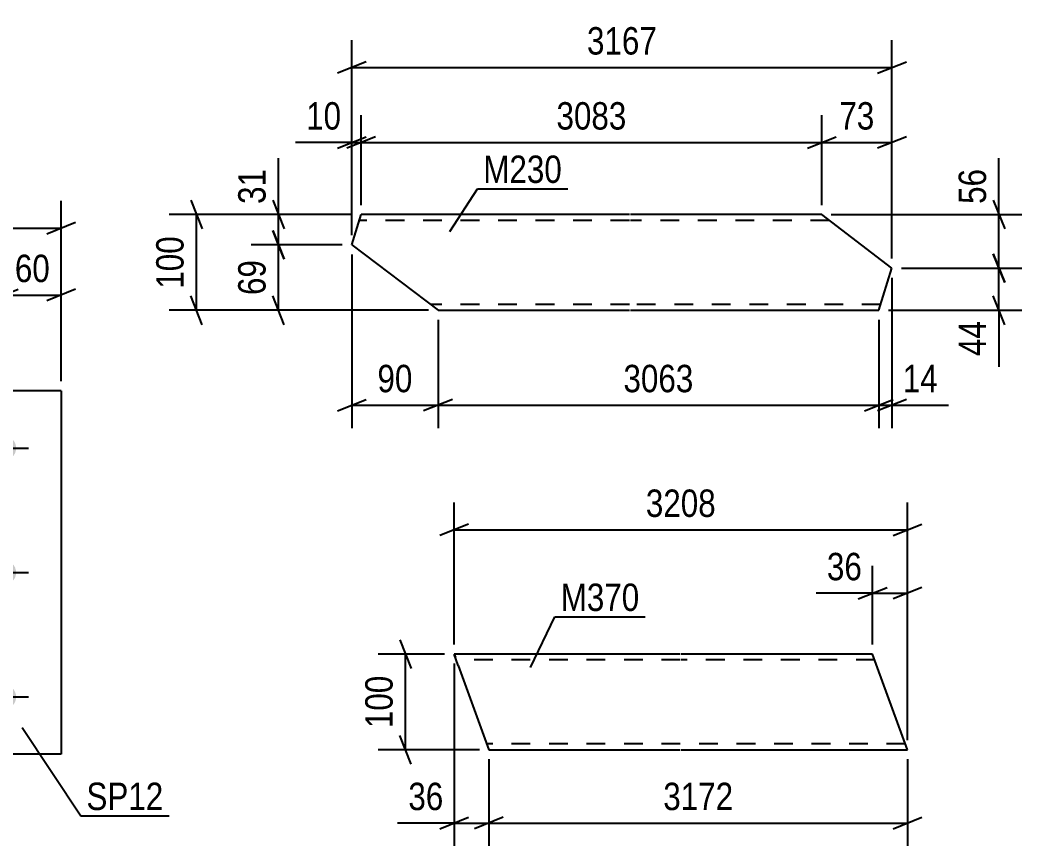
# Model space of a CAD drawing. Header units: millimetres. Extents: x 0 to 420, y 0 to 297.
# Drawn here: x 213.5 to 318.2, y 144.1 to 230.4 of the extents above; entities that cross this region are included whole.
import ezdxf

# ---------------------------------------------------------------- set-up
doc = ezdxf.new("R2010")
doc.units = ezdxf.units.MM
doc.linetypes.add('DXK_LINE_DOT2', pattern=[3.9198, 1.9599, -1.9599])
doc.styles.add('Arial Narrow', font='ARIALN.TTF', dxfattribs={"height": 0.2})

# ---------------------------------------------------------------- blocks, each defined once
blk = doc.blocks.new('Part-283123132-1381 - 1365')
at = {"color": 2, "linetype": 'Continuous'}
for p, q in [((259.31, 162.96), (258.87, 164.16)), ((282.51, 164.16), (258.87, 164.16)), ((302.61, 164.16), (282.61, 164.16)), ((306.25, 154.16), (302.61, 164.16)), ((259.31, 162.96), (262.51, 154.16)), ((262.51, 154.16), (282.51, 154.16)), ((282.61, 154.16), (306.25, 154.16))]:
    blk.add_line(p, q, dxfattribs=at)
at = {"color": 7, "linetype": 'DXK_LINE_DOT2'}
for p, q in [((258.87, 164.16), (258.9, 164.07)), ((258.9, 164.07), (259, 163.81)), ((282.51, 163.56), (259.09, 163.56)), ((302.83, 163.56), (282.61, 163.56)), ((282.51, 154.76), (262.29, 154.76)), ((306.03, 154.76), (282.61, 154.76))]:
    blk.add_line(p, q, dxfattribs=at)
blk = doc.blocks.new('Part-283123132-1732 - 1716')
at = {"color": 2, "linetype": 'Continuous'}
for p, q in [((248.19, 206.93), (249.17, 210.08)), ((277.19, 210.08), (249.17, 210.08)), ((297.29, 210.08), (277.29, 210.08)), ((304.63, 204.48), (297.29, 210.08)), ((248.19, 206.93), (257.19, 200.08)), ((303.26, 200.08), (304.63, 204.48)), ((257.19, 200.08), (277.19, 200.08)), ((277.29, 200.08), (303.26, 200.08))]:
    blk.add_line(p, q, dxfattribs=at)
at = {"color": 7, "linetype": 'DXK_LINE_DOT2'}
for p, q in [((277.19, 209.48), (248.99, 209.48)), ((298.07, 209.48), (277.29, 209.48)), ((277.19, 200.68), (256.4, 200.68)), ((303.45, 200.68), (277.29, 200.68))]:
    blk.add_line(p, q, dxfattribs=at)
blk = doc.blocks.new('Part-283123132-3548 - 3532')
at = {"color": 2, "linetype": 'Continuous'}
for p, q in [((179.8, 153.68), (179.8, 191.68)), ((217.8, 191.68), (179.8, 191.68)), ((217.8, 191.68), (217.8, 153.68)), ((217.8, 153.68), (179.8, 153.68))]:
    blk.add_line(p, q, dxfattribs=at)
blk = doc.blocks.new('Bolt-283123132-3581 - 3532')
at = {"linetype": 'Continuous'}
for points in [[(185.8, 186.98, -1), (185.8, 184.38, -1)], [(198.8, 186.98, -1), (198.8, 184.38, -1)], [(211.8, 186.98, -1), (211.8, 184.38, -1)], [(185.8, 173.98, -1), (185.8, 171.38, -1)], [(211.8, 173.98, -1), (211.8, 171.38, -1)], [(185.8, 160.98, -1), (185.8, 158.38, -1)], [(198.8, 160.98, -1), (198.8, 158.38, -1)], [(211.8, 160.98, -1), (211.8, 158.38, -1)]]:
    blk.add_hatch(color=1, dxfattribs=at).paths.add_polyline_path(points)
at = {"color": 1, "linetype": 'Continuous'}
for p, q in [((185.8, 188.28), (185.8, 183.08)), ((198.8, 188.28), (198.8, 183.08)), ((211.8, 188.28), (211.8, 183.08)), ((183.2, 185.68), (188.4, 185.68)), ((196.2, 185.68), (201.4, 185.68)), ((209.2, 185.68), (214.4, 185.68)), ((185.8, 175.28), (185.8, 170.08)), ((211.8, 175.28), (211.8, 170.08)), ((183.2, 172.68), (188.4, 172.68)), ((209.2, 172.68), (214.4, 172.68)), ((185.8, 162.28), (185.8, 157.08)), ((198.8, 162.28), (198.8, 157.08)), ((211.8, 162.28), (211.8, 157.08)), ((183.2, 159.68), (188.4, 159.68)), ((196.2, 159.68), (201.4, 159.68)), ((209.2, 159.68), (214.4, 159.68))]:
    blk.add_line(p, q, dxfattribs=at)
blk = doc.blocks.new('StraightDimension-283123132-1465 - 1365')
at = {"color": 7, "linetype": 'Continuous'}
for p, q in [((253.2, 165.66), (254.4, 162.66)), ((257.87, 164.16), (250.95, 164.16)), ((253.8, 154.16), (253.8, 164.16)), ((254.4, 152.66), (253.2, 155.66)), ((261.51, 154.16), (250.95, 154.16))]:
    blk.add_line(p, q, dxfattribs=at)
at = {"color": 0}
blk.add_wipeout([(253.05, 162.51), (248.85, 162.51), (248.85, 155.82), (253.05, 155.82)], dxfattribs=at)
at = {"color": 3, "style": 'Arial Narrow'}
blk.add_text('100', height=2.863, rotation=90.0002, dxfattribs=at).set_placement((252.45, 156.42))
blk = doc.blocks.new('StraightDimension-283123132-1384 - 1365')
at = {"color": 7, "linetype": 'Continuous'}
for p, q in [((258.87, 165.16), (258.87, 179.99)), ((306.25, 155.16), (306.25, 179.99)), ((260.37, 177.74), (257.37, 176.54)), ((258.87, 177.14), (306.25, 177.14)), ((304.75, 176.54), (307.75, 177.74))]:
    blk.add_line(p, q, dxfattribs=at)
at = {"color": 0}
blk.add_wipeout([(286.82, 177.89), (286.82, 182.09), (278.31, 182.09), (278.31, 177.89)], dxfattribs=at)
at = {"color": 3, "style": 'Arial Narrow'}
blk.add_text('3208', height=2.863, dxfattribs=at).set_placement((278.91, 178.49))
blk = doc.blocks.new('StraightDimension-283123132-1395 - 1365')
at = {"color": 7, "linetype": 'Continuous'}
for p, q in [((302.61, 165.16), (302.61, 173.37)), ((306.25, 155.16), (306.25, 173.37)), ((301.11, 169.92), (304.11, 171.12)), ((307.75, 171.12), (304.75, 169.92)), ((302.61, 170.52), (296.71, 170.52)), ((302.61, 170.52), (296.71, 170.52)), ((302.61, 170.52), (306.25, 170.52))]:
    blk.add_line(p, q, dxfattribs=at)
at = {"color": 0}
blk.add_wipeout([(302.09, 171.27), (302.09, 175.47), (297.23, 175.47), (297.23, 171.27)], dxfattribs=at)
at = {"color": 3, "style": 'Arial Narrow'}
blk.add_text('36', height=2.863, dxfattribs=at).set_placement((297.83, 171.87))
blk = doc.blocks.new('StraightDimension-283123132-1430 - 1365')
at = {"color": 7, "linetype": 'Continuous'}
for p, q in [((258.87, 163.16), (258.87, 144.1)), ((262.51, 153.16), (262.51, 144.1)), ((257.37, 145.9), (260.37, 147.1)), ((264.01, 147.1), (261.01, 145.9)), ((258.87, 146.5), (252.97, 146.5)), ((258.87, 146.5), (252.97, 146.5)), ((258.87, 146.5), (262.51, 146.5))]:
    blk.add_line(p, q, dxfattribs=at)
at = {"color": 0}
blk.add_wipeout([(258.35, 147.25), (258.35, 151.45), (253.49, 151.45), (253.49, 147.25)], dxfattribs=at)
at = {"color": 3, "style": 'Arial Narrow'}
blk.add_text('36', height=2.863, dxfattribs=at).set_placement((254.09, 147.85))
blk = doc.blocks.new('StraightDimension-283123132-1447 - 1365')
at = {"color": 7, "linetype": 'Continuous'}
for p, q in [((262.51, 153.16), (262.51, 144.1)), ((306.25, 153.16), (306.25, 144.1)), ((264.01, 147.1), (261.01, 145.9)), ((304.75, 145.9), (307.75, 147.1)), ((262.51, 146.5), (306.25, 146.5))]:
    blk.add_line(p, q, dxfattribs=at)
at = {"color": 0}
blk.add_wipeout([(288.64, 147.25), (288.64, 151.45), (280.13, 151.45), (280.13, 147.25)], dxfattribs=at)
at = {"color": 3, "style": 'Arial Narrow'}
blk.add_text('3172', height=2.863, dxfattribs=at).set_placement((280.73, 147.85))
blk = doc.blocks.new('StraightDimension-283123132-1823 - 1716')
at = {"color": 7, "linetype": 'Continuous'}
for p, q in [((257.19, 199.08), (257.19, 187.77)), ((303.26, 199.08), (303.26, 187.77)), ((258.69, 190.77), (255.69, 189.57)), ((301.76, 189.57), (304.76, 190.77)), ((257.19, 190.17), (303.26, 190.17))]:
    blk.add_line(p, q, dxfattribs=at)
at = {"color": 0}
blk.add_wipeout([(284.48, 190.92), (284.48, 195.12), (275.97, 195.12), (275.97, 190.92)], dxfattribs=at)
at = {"color": 3, "style": 'Arial Narrow'}
blk.add_text('3063', height=2.863, dxfattribs=at).set_placement((276.57, 191.52))
blk = doc.blocks.new('StraightDimension-283123132-1735 - 1716')
at = {"color": 7, "linetype": 'Continuous'}
for p, q in [((248.19, 207.93), (248.19, 228.31)), ((304.63, 205.48), (304.63, 228.31)), ((249.69, 226.06), (246.69, 224.86)), ((248.19, 225.46), (304.63, 225.46)), ((303.13, 224.86), (306.13, 226.06))]:
    blk.add_line(p, q, dxfattribs=at)
at = {"color": 0}
blk.add_wipeout([(280.67, 226.21), (280.67, 230.41), (272.16, 230.41), (272.16, 226.21)], dxfattribs=at)
at = {"color": 3, "style": 'Arial Narrow'}
blk.add_text('3167', height=2.863, dxfattribs=at).set_placement((272.76, 226.81))
blk = doc.blocks.new('StraightDimension-283123132-1770 - 1716')
at = {"color": 7, "linetype": 'Continuous'}
for p, q in [((248.19, 207.93), (248.19, 220.47)), ((249.17, 211.08), (249.17, 220.47)), ((246.69, 217.02), (249.69, 218.22)), ((250.67, 218.22), (247.67, 217.02)), ((248.19, 217.62), (242.29, 217.62)), ((248.19, 217.62), (242.29, 217.62)), ((248.19, 217.62), (249.17, 217.62))]:
    blk.add_line(p, q, dxfattribs=at)
at = {"color": 0}
blk.add_wipeout([(247.67, 218.37), (247.67, 222.57), (242.81, 222.57), (242.81, 218.37)], dxfattribs=at)
at = {"color": 3, "style": 'Arial Narrow'}
blk.add_text('10', height=2.863, dxfattribs=at).set_placement((243.41, 218.97))
blk = doc.blocks.new('StraightDimension-283123132-1746 - 1716')
at = {"color": 7, "linetype": 'Continuous'}
for p, q in [((249.17, 211.08), (249.17, 220.47)), ((297.29, 211.08), (297.29, 220.47)), ((250.67, 218.22), (247.67, 217.02)), ((295.79, 217.02), (298.79, 218.22)), ((249.17, 217.62), (297.29, 217.62))]:
    blk.add_line(p, q, dxfattribs=at)
at = {"color": 0}
blk.add_wipeout([(277.49, 218.37), (277.49, 222.57), (268.97, 222.57), (268.97, 218.37)], dxfattribs=at)
at = {"color": 3, "style": 'Arial Narrow'}
blk.add_text('3083', height=2.863, dxfattribs=at).set_placement((269.57, 218.97))
blk = doc.blocks.new('StraightDimension-283123132-1787 - 1716')
at = {"color": 7, "linetype": 'Continuous'}
for p, q in [((297.29, 211.08), (297.29, 220.47)), ((304.63, 205.48), (304.63, 220.47)), ((295.79, 217.02), (298.79, 218.22)), ((306.13, 218.22), (303.13, 217.02)), ((297.29, 217.62), (304.63, 217.62))]:
    blk.add_line(p, q, dxfattribs=at)
at = {"color": 0}
blk.add_wipeout([(303.39, 218.37), (303.39, 222.57), (298.53, 222.57), (298.53, 218.37)], dxfattribs=at)
at = {"color": 3, "style": 'Arial Narrow'}
blk.add_text('73', height=2.863, dxfattribs=at).set_placement((299.13, 218.97))
blk = doc.blocks.new('StraightDimension-283123132-1805 - 1716')
at = {"color": 7, "linetype": 'Continuous'}
for p, q in [((248.19, 205.93), (248.19, 187.77)), ((257.19, 199.08), (257.19, 187.77)), ((246.69, 189.57), (249.69, 190.77)), ((258.69, 190.77), (255.69, 189.57)), ((248.19, 190.17), (257.19, 190.17))]:
    blk.add_line(p, q, dxfattribs=at)
at = {"color": 0}
blk.add_wipeout([(255.12, 190.92), (255.12, 195.12), (250.26, 195.12), (250.26, 190.92)], dxfattribs=at)
at = {"color": 3, "style": 'Arial Narrow'}
blk.add_text('90', height=2.863, dxfattribs=at).set_placement((250.86, 191.52))
blk = doc.blocks.new('StraightDimension-283123132-1847 - 1716')
at = {"color": 7, "linetype": 'Continuous'}
for p, q in [((304.63, 203.48), (304.63, 187.77)), ((303.26, 199.08), (303.26, 187.77)), ((301.76, 189.57), (304.76, 190.77)), ((306.13, 190.77), (303.13, 189.57)), ((303.26, 190.17), (304.63, 190.17)), ((304.63, 190.17), (310.54, 190.17)), ((304.63, 190.17), (310.54, 190.17))]:
    blk.add_line(p, q, dxfattribs=at)
at = {"color": 0}
blk.add_wipeout([(310.01, 190.92), (310.01, 195.12), (305.16, 195.12), (305.16, 190.92)], dxfattribs=at)
at = {"color": 3, "style": 'Arial Narrow'}
blk.add_text('14', height=2.863, dxfattribs=at).set_placement((305.76, 191.52))
blk = doc.blocks.new('StraightDimension-283123132-1865 - 1716')
at = {"color": 7, "linetype": 'Continuous'}
for p, q in [((239.92, 208.43), (241.12, 205.43)), ((247.19, 206.93), (237.67, 206.93)), ((240.52, 200.08), (240.52, 206.93)), ((241.12, 198.58), (239.92, 201.58)), ((256.19, 200.08), (237.67, 200.08))]:
    blk.add_line(p, q, dxfattribs=at)
at = {"color": 0}
blk.add_wipeout([(239.77, 205.93), (235.57, 205.93), (235.57, 201.08), (239.77, 201.08)], dxfattribs=at)
at = {"color": 3, "style": 'Arial Narrow'}
blk.add_text('69', height=2.863, rotation=90.0002, dxfattribs=at).set_placement((239.17, 201.68))
blk = doc.blocks.new('StraightDimension-283123132-1889 - 1716')
at = {"color": 7, "linetype": 'Continuous'}
for p, q in [((240.52, 210.08), (240.52, 215.99)), ((240.52, 210.08), (240.52, 215.99)), ((239.92, 211.58), (241.12, 208.58)), ((248.17, 210.08), (237.67, 210.08)), ((240.52, 206.93), (240.52, 210.08)), ((241.12, 205.43), (239.92, 208.43)), ((247.19, 206.93), (237.67, 206.93))]:
    blk.add_line(p, q, dxfattribs=at)
at = {"color": 0}
blk.add_wipeout([(239.77, 215.46), (235.57, 215.46), (235.57, 210.6), (239.77, 210.6)], dxfattribs=at)
at = {"color": 3, "style": 'Arial Narrow'}
blk.add_text('31', height=2.863, rotation=90.0002, dxfattribs=at).set_placement((239.17, 211.2))
blk = doc.blocks.new('StraightDimension-283123132-1914 - 1716')
at = {"color": 7, "linetype": 'Continuous'}
for p, q in [((315.21, 205.98), (316.41, 202.98)), ((305.63, 204.48), (318.21, 204.48)), ((315.81, 200.08), (315.81, 204.48)), ((316.41, 198.58), (315.21, 201.58)), ((304.26, 200.08), (318.21, 200.08)), ((315.81, 200.08), (315.81, 194.17)), ((315.81, 200.08), (315.81, 194.17))]:
    blk.add_line(p, q, dxfattribs=at)
at = {"color": 0}
blk.add_wipeout([(315.06, 199.55), (310.86, 199.55), (310.86, 194.7), (315.06, 194.7)], dxfattribs=at)
at = {"color": 3, "style": 'Arial Narrow'}
blk.add_text('44', height=2.863, rotation=90.0002, dxfattribs=at).set_placement((314.46, 195.3))
blk = doc.blocks.new('StraightDimension-283123132-1938 - 1716')
at = {"color": 7, "linetype": 'Continuous'}
for p, q in [((315.81, 210.08), (315.81, 215.99)), ((315.81, 210.08), (315.81, 215.99)), ((315.21, 211.58), (316.41, 208.58)), ((298.29, 210.08), (318.21, 210.08)), ((315.81, 204.48), (315.81, 210.08)), ((316.41, 202.98), (315.21, 205.98)), ((305.63, 204.48), (318.21, 204.48))]:
    blk.add_line(p, q, dxfattribs=at)
at = {"color": 0}
blk.add_wipeout([(315.06, 215.46), (310.86, 215.46), (310.86, 210.6), (315.06, 210.6)], dxfattribs=at)
at = {"color": 3, "style": 'Arial Narrow'}
blk.add_text('56', height=2.863, rotation=90.0002, dxfattribs=at).set_placement((314.46, 211.2))
blk = doc.blocks.new('StraightDimension-283123132-1963 - 1716')
at = {"color": 7, "linetype": 'Continuous'}
for p, q in [((231.35, 211.58), (232.55, 208.58)), ((248.17, 210.08), (229.1, 210.08)), ((231.95, 200.08), (231.95, 210.08)), ((232.55, 198.58), (231.35, 201.58)), ((256.19, 200.08), (229.1, 200.08))]:
    blk.add_line(p, q, dxfattribs=at)
at = {"color": 0}
blk.add_wipeout([(231.2, 208.42), (227, 208.42), (227, 201.74), (231.2, 201.74)], dxfattribs=at)
at = {"color": 3, "style": 'Arial Narrow'}
blk.add_text('100', height=2.863, rotation=90.0002, dxfattribs=at).set_placement((230.6, 202.34))
blk = doc.blocks.new('StraightDimension-283123132-3583 - 3532')
at = {"color": 7, "linetype": 'Continuous'}
for p, q in [((179.8, 192.68), (179.8, 211.53)), ((217.8, 192.68), (217.8, 211.53)), ((181.3, 209.28), (178.3, 208.08)), ((179.8, 208.68), (217.8, 208.68)), ((216.3, 208.08), (219.3, 209.28))]:
    blk.add_line(p, q, dxfattribs=at)
at = {"color": 0}
blk.add_wipeout([(202.14, 209.43), (202.14, 213.63), (195.46, 213.63), (195.46, 209.43)], dxfattribs=at)
at = {"color": 3, "style": 'Arial Narrow'}
blk.add_text('380', height=2.863, dxfattribs=at).set_placement((196.06, 210.03))
blk = doc.blocks.new('StraightDimension-283123132-3598 - 3532')
at = {"color": 7, "linetype": 'Continuous'}
for p, q in [((211.8, 186.68), (211.8, 204.53)), ((217.8, 192.68), (217.8, 204.53)), ((210.3, 201.08), (213.3, 202.28)), ((219.3, 202.28), (216.3, 201.08)), ((211.8, 201.68), (217.8, 201.68))]:
    blk.add_line(p, q, dxfattribs=at)
at = {"color": 0}
blk.add_wipeout([(217.23, 202.43), (217.23, 206.63), (212.37, 206.63), (212.37, 202.43)], dxfattribs=at)
at = {"color": 3, "style": 'Arial Narrow'}
blk.add_text('60', height=2.863, dxfattribs=at).set_placement((212.97, 203.03))
blk = doc.blocks.new('Mark-283123132-1377 - 1365')
at = {"color": 30, "linetype": 'Continuous'}
for p, q in [((266.87, 162.75), (269.41, 168.06)), ((269.41, 168.06), (278.83, 168.06))]:
    blk.add_line(p, q, dxfattribs=at)
at = {"color": 0}
blk.add_wipeout([(278.23, 168.66), (278.23, 171.66), (270.01, 171.66), (270.01, 168.66)], dxfattribs=at)
blk.add_wipeout([(278.23, 168.66), (278.23, 171.66), (270.01, 171.66), (270.01, 168.66)], dxfattribs=at)
at = {"color": 3, "style": 'Arial Narrow'}
blk.add_text('M370', height=2.863, dxfattribs=at).set_placement((270.01, 168.66))
blk = doc.blocks.new('Mark-283123132-1728 - 1716')
at = {"color": 30, "linetype": 'Continuous'}
for p, q in [((258.43, 208.31), (261.32, 212.79)), ((261.32, 212.79), (270.74, 212.79))]:
    blk.add_line(p, q, dxfattribs=at)
at = {"color": 0}
blk.add_wipeout([(270.14, 213.39), (270.14, 216.39), (261.92, 216.39), (261.92, 213.39)], dxfattribs=at)
blk.add_wipeout([(270.14, 213.39), (270.14, 216.39), (261.92, 216.39), (261.92, 213.39)], dxfattribs=at)
at = {"color": 3, "style": 'Arial Narrow'}
blk.add_text('M230', height=2.863, dxfattribs=at).set_placement((261.92, 213.39))
blk = doc.blocks.new('Mark-283123132-3544 - 3532')
at = {"color": 30, "linetype": 'Continuous'}
for p, q in [((213.72, 156.47), (219.85, 147.26)), ((219.85, 147.26), (229.09, 147.26))]:
    blk.add_line(p, q, dxfattribs=at)
at = {"color": 0}
blk.add_wipeout([(228.49, 147.86), (228.49, 150.86), (220.45, 150.86), (220.45, 147.86)], dxfattribs=at)
blk.add_wipeout([(228.49, 147.86), (228.49, 150.86), (220.45, 150.86), (220.45, 147.86)], dxfattribs=at)
at = {"color": 3, "style": 'Arial Narrow'}
blk.add_text('SP12', height=2.863, dxfattribs=at).set_placement((220.45, 147.86))

msp = doc.modelspace()

# ---------------------------------------------------------------- block references
for name in ['StraightDimension-283123132-3583 - 3532', 'Part-283123132-1732 - 1716', 'StraightDimension-283123132-1823 - 1716', 'Part-283123132-3548 - 3532', 'Bolt-283123132-3581 - 3532', 'Part-283123132-1381 - 1365']:
    msp.add_blockref(name, (0, 0))

# ---------------------------------------------------------------- next in the draw order: block references
for name in ['StraightDimension-283123132-1735 - 1716', 'StraightDimension-283123132-3598 - 3532', 'StraightDimension-283123132-1847 - 1716', 'StraightDimension-283123132-1465 - 1365', 'Mark-283123132-3544 - 3532']:
    msp.add_blockref(name, (0, 0))

# ---------------------------------------------------------------- next in the draw order: block references
for name in ['StraightDimension-283123132-1770 - 1716', 'StraightDimension-283123132-1805 - 1716', 'StraightDimension-283123132-1384 - 1365']:
    msp.add_blockref(name, (0, 0))

# ---------------------------------------------------------------- next in the draw order: block references
for name in ['StraightDimension-283123132-1746 - 1716', 'StraightDimension-283123132-1865 - 1716', 'StraightDimension-283123132-1395 - 1365', 'Mark-283123132-1377 - 1365', 'StraightDimension-283123132-1430 - 1365']:
    msp.add_blockref(name, (0, 0))

# ---------------------------------------------------------------- next in the draw order: block references
for name in ['StraightDimension-283123132-1787 - 1716', 'StraightDimension-283123132-1889 - 1716', 'Mark-283123132-1728 - 1716', 'StraightDimension-283123132-1447 - 1365']:
    msp.add_blockref(name, (0, 0))

# ---------------------------------------------------------------- next in the draw order: block references
for name in ['StraightDimension-283123132-1963 - 1716', 'StraightDimension-283123132-1914 - 1716']:
    msp.add_blockref(name, (0, 0))

# ---------------------------------------------------------------- next in the draw order: block references
msp.add_blockref('StraightDimension-283123132-1938 - 1716', (0, 0))

doc.saveas('drawing.dxf')
